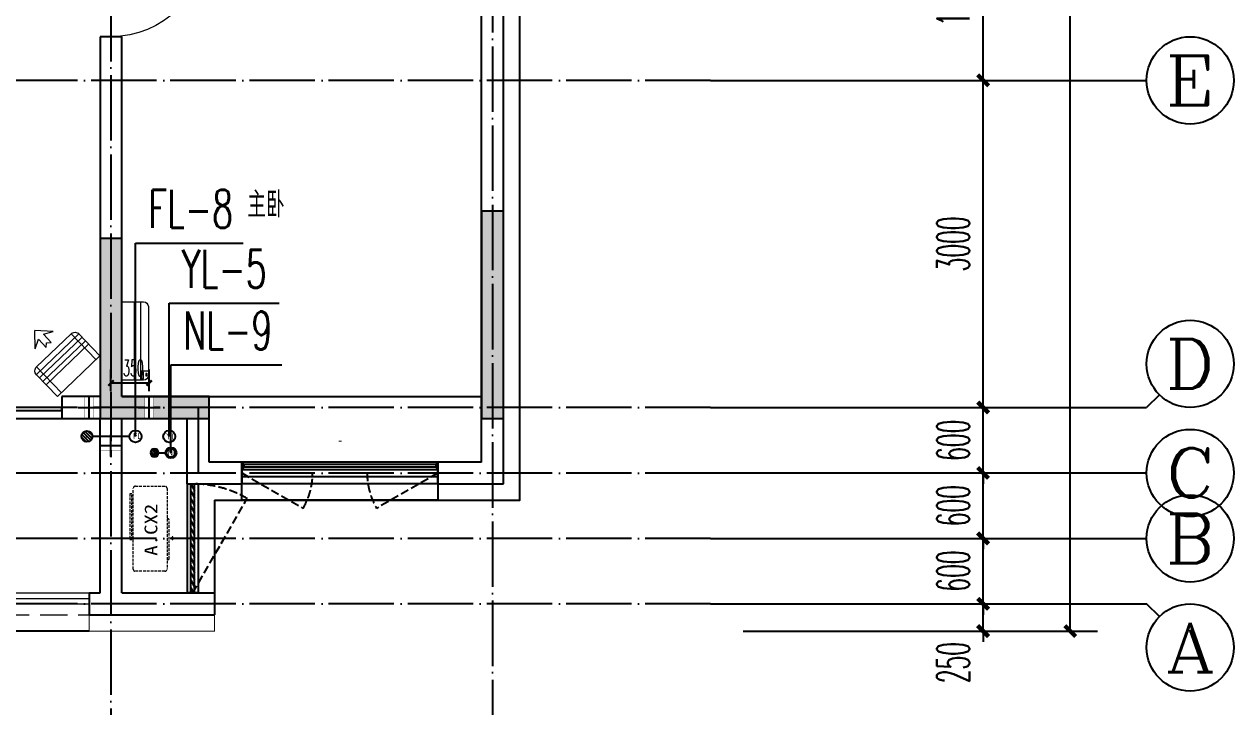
# Model space of a CAD drawing. Extents: x 27938 to 1507990, y 110129 to 923079.
# Drawn here: x 873621 to 884717, y 362880 to 369139 of the extents above; entities that cross this region are included whole.
import ezdxf
from ezdxf.enums import TextEntityAlignment as Align

# ---------------------------------------------------------------- set-up
doc = ezdxf.new("R2010")
doc.units = 0
doc.header["$LTSCALE"] = 1000
doc.header["$MEASUREMENT"] = 0
doc.linetypes.add('DASH', pattern=[0.35, 0.25, -0.1])
doc.linetypes.add('DOTE', pattern=[2.42, 2, -0.2, 0.02, -0.2])
for name, color, linetype in [('3-栏杆1', 135, 'Continuous'), ('3.5方案汇报，与郭总、侯月琴确定户型_t8$0$2020.03.04 -1安徽标准化洋房户型(UA）_t8_t8$0$看线', 154, 'Continuous'), ('AXIS', 3, 'Continuous'), ('AXIS_TEXT', 7, 'Continuous'), ('COLUMN', 9, 'Continuous'), ('DIM_凝结', 150, 'Continuous'), ('DIM_废水', 31, 'Continuous'), ('DIM_雨水', 4, 'Continuous'), ('DOTE', 1, 'Continuous'), ('EQUIP_地漏', 7, 'Continuous'), ('LVTRY', 6, 'Continuous'), ('PUB_HATCH', 8, 'Continuous'), ('PUB_TEXT', 4, 'Continuous'), ('VPIPE-凝结', 150, 'N'), ('VPIPE-废水', 31, 'Continuous'), ('VPIPE-雨水', 4, 'Y'), ('WALL', 9, 'Continuous'), ('WINDOW', 4, 'Continuous'), ('WINDOW_TEXT', 7, 'Continuous'), ('机电标识类', 1, 'Continuous'), ('看线', 251, 'Continuous')]:
    doc.layers.add(name, color=color, linetype=linetype)
for name, color, linetype, lineweight in [('平面-栏杆', 135, 'Continuous', 15), ('平面-看线', 45, 'Continuous', 15), ('平面-空调室内机', 176, 'Continuous', 9), ('平面-空调预留孔', 173, 'Continuous', 15), ('空调', 76, 'Continuous', 13)]:
    doc.layers.add(name, color=color, linetype=linetype, lineweight=lineweight)
doc.styles.add('_TCH_AXIS', font='COMPLEX', dxfattribs={"bigfont": 'GBCBIG'})
doc.styles.add('_TCH_DIM_T3', font='SIMPLEX.shx', dxfattribs={"width": 0.494118, "bigfont": 'GBCBIG.shx'})
doc.styles.add('_TCH_WINDOW', font='SIMPLEX.shx', dxfattribs={"width": 0.7, "height": 3.5, "bigfont": 'GBCBIG.shx'})
doc.styles.add('_TWT_SERIAL', font='SIMPLEX', dxfattribs={"width": 0.8, "height": 3.5, "bigfont": 'HZTXT'})
doc.styles.add('COMPLEX', font='COMPLEX')
doc.styles.get("Standard").update_dxf_attribs({"font": 'gbenor.shx', "bigfont": 'gbcbig.shx'})
doc.styles.add('黑体', font='simhei.ttf')
doc.linetypes.add('N', pattern='A,3,-0.2,["N",Standard,S=0.25,R=0,X=-0.1,Y=-0.115],-0.2', length=3.4)
doc.linetypes.add('Y', pattern='A,3,-0.2,["Y",Standard,S=0.25,R=0,X=-0.1,Y=-0.115],-0.2', length=3.4)
doc.dimstyles.new('_TCH_ARCH&&100', dxfattribs={"dimtxt": 297.5, "dimasz": 100, "dimexe": 250, "dimexo": 300, "dimgap": 126.25, "dimtad": 1, "dimdec": 0, "dimzin": 0, "dimdsep": 46, "dimtxsty": '_TCH_DIM_T3', "dimblk": 'ARCHTICK', "dimcen": 0.09, "dimclrt": 4, "dimazin": 2, "dimtfac": 1, "dimtdec": 0, "dimtix": 1, "dimtmove": 2, "dimatfit": 3, "dimfxl": 100, "dimtolj": 1, "dimtzin": 0, "dimarcsym": 0})
doc.dimstyles.new('_TCH_ARCH&&50', dxfattribs={"dimtxt": 148.75, "dimasz": 50, "dimexe": 125, "dimexo": 150, "dimgap": 63.125, "dimtad": 1, "dimdec": 0, "dimzin": 0, "dimdsep": 46, "dimtxsty": '_TCH_DIM_T3', "dimblk": 'ARCHTICK', "dimcen": 0.09, "dimclrt": 4, "dimazin": 2, "dimtfac": 1, "dimtdec": 0, "dimtix": 1, "dimtmove": 2, "dimatfit": 3, "dimfxl": 100, "dimtolj": 1, "dimtzin": 0, "dimarcsym": 0})

# ---------------------------------------------------------------- blocks, each defined once
blk = doc.blocks.new('GDGDGDSDA')
at = {"layer": 'DOTE', "color": 0, "linetype": 'DOTE', "ltscale": 0.3}
for p, q in [((469335, 376108), (469335, 359558)), ((465835, 367858), (465835, 359558)), ((471335, 366358), (417335, 366358)), ((471335, 363358), (417335, 363358)), ((466635, 363358), (466635, 362758)), ((471335, 362758), (417335, 362758)), ((471335, 362158), (417335, 362158)), ((471335, 361558), (417335, 361558))]:
    blk.add_line(p, q, dxfattribs=at)
blk = doc.blocks.new('GFDGFSDFGD')
at = {"layer": 'PUB_HATCH'}
for points in [[(470717, 367424), (470517, 367424), (470517, 365524), (470717, 365524)], [(468017, 365524), (468017, 365724), (467217, 365724), (467217, 367174), (467017, 367174), (467017, 365524)]]:
    blk.add_hatch(color=0, dxfattribs=at).paths.add_polyline_path(points)
at = {"layer": 'COLUMN', "color": 0}
for p, q in [((470717, 367424), (470517, 367424)), ((470517, 367424), (470517, 365524)), ((470717, 365524), (470717, 367424)), ((467217, 367174), (467017, 367174)), ((467017, 367174), (467017, 365524)), ((467217, 365724), (467217, 367174)), ((468017, 365724), (467217, 365724)), ((468017, 365524), (468017, 365724)), ((467017, 365524), (468017, 365524)), ((470517, 365524), (470717, 365524))]:
    blk.add_line(p, q, dxfattribs=at)
blk = doc.blocks.new('dongkong')
blk.add_wipeout([(-603756, 210771), (-603756, 210571), (-603836, 210571), (-603836, 210771)])
at = {"layer": '机电标识类', "color": 250, "linetype": 'DASH', "ltscale": 400}
for p, q in [((-603796, 210771), (-603796, 210571)), ((-603896, 210671), (-603696, 210671))]:
    blk.add_line(p, q, dxfattribs=at)
at = {"layer": '空调', "color": 6, "linetype": 'DASH', "const_width": 2}
blk.add_lwpolyline([(-603756, 210771), (-603756, 210571), (-603836, 210571), (-603836, 210771)], close=True, dxfattribs=at)
blk = doc.blocks.new('A$C001338C2')
for p, q in [((845, 304), (55, 304)), ((109, 215), (109, 304)), ((0, 249), (0, 22)), ((900, 22), (900, 249)), ((22, 0), (878, 0))]:
    blk.add_line(p, q)
at = {"lineweight": 5}
for p, q in [((900, 215), (0, 215)), ((900, 143), (0, 143))]:
    blk.add_line(p, q, dxfattribs=at)
for points in [[(73, 275), (57, 275, -0.414214), (51, 281), (51, 283, -0.414214), (57, 289), (73, 289, -0.414214), (79, 283), (79, 281, -0.414214)], [(89, 226), (22, 226, -0.414214), (17, 232), (17, 243, -0.414214), (22, 249), (89, 249, -0.414214), (95, 243), (95, 232, -0.414214)]]:
    blk.add_lwpolyline(points, format="xyb", close=True)
for centre, radius, start, end in [((55, 249), 55, 90, 180), ((845, 249), 55, 360, 90), ((22, 22), 22, 180, 270), ((878, 22), 22, 270, 360)]:
    blk.add_arc(centre, radius, start, end)
blk = doc.blocks.new('$lvtry$00000171')
at = {"color": 0}
for p, q in [((-74, 11), (-11, 74)), ((-70, -27), (27, 70)), ((-53, -53), (53, 53)), ((-27, -70), (70, 27)), ((11, -74), (74, -11))]:
    blk.add_line(p, q, dxfattribs=at)
blk.add_circle((0, 0), 75, dxfattribs=at)
blk.add_point((0, 0), dxfattribs=at)
blk = doc.blocks.new('$TwtSys$00000141')
at = {"color": 1}
for p, q in [((-47, 4), (-5, 46)), ((-47, 4), (-5, 46)), ((-44, -18), (18, 44)), ((-44, -18), (18, 44)), ((-33, -33), (33, 33)), ((-33, -33), (33, 33)), ((-16, -44), (44, 16)), ((-16, -44), (44, 16)), ((6, -46), (46, -6)), ((6, -46), (46, -6))]:
    blk.add_line(p, q, dxfattribs=at)
blk.add_circle((0, 0), 47, dxfattribs=at)
blk.add_circle((0, 0), 47, dxfattribs=at)
blk = doc.blocks.new('ferre')
at = {"layer": '平面-空调预留孔', "linetype": 'DASH', "ltscale": 0.1}
for p, q in [((93393, 115403), (93393, 115393)), ((93766, 115393), (93766, 115403)), ((93403, 115383), (93756, 115383))]:
    blk.add_line(p, q, dxfattribs=at)
blk.add_lwpolyline([(93997, 115743), (93577, 115743), (93577, 115727), (93997, 115727)], close=True, dxfattribs=at)
blk.add_lwpolyline([(94046, 115403), (93306, 115403, -0.414214), (93286, 115423), (93286, 115693, -0.414214), (93306, 115713), (94046, 115713, -0.414214), (94066, 115693), (94066, 115423, -0.414214)], format="xyb", close=True, dxfattribs=at)
for centre, start, end in [((93403, 115393), 180, 270), ((93756, 115393), 270, 0)]:
    blk.add_arc(centre, 10, start, end, dxfattribs=at)
at = {"layer": '平面-空调预留孔', "color": 251, "linetype": 'DASH', "ltscale": 0.1, "true_color": 0x636466, "style": '黑体', "width": 1.2}
blk.add_text('A.CX2', height=117, dxfattribs=at).set_placement((93428, 115492))
blk = doc.blocks.new('fergve')
at = {"layer": '平面-空调预留孔', "linetype": 'DASH', "ltscale": 0.1}
blk.add_blockref('ferre', (25670, -60416), dxfattribs=at)
blk = doc.blocks.new('dasdasf1sa2f31as32f')
for p, q in [((-116, 586), (43, 640)), ((-23, 586), (-116, 586)), ((-23, 586), (-73, 493)), ((32, 555), (-18, 463)), ((83, 477), (32, 555)), ((83, 477), (43, 640)), ((-473, 260), (-339, 504)), ((-270, 524), (-428, 237)), ((115, 208), (-359, 468)), ((135, 245), (-339, 505)), ((-270, 524), (114, 314)), ((-31, 504), (-73, 493)), ((-18, 463), (-31, 504)), ((72, 132), (-401, 392)), ((93, 169), (-381, 428)), ((0, 0), (-473, 260)), ((114, 314), (-44, 26)), ((134, 244), (0, 0))]:
    blk.add_line(p, q)
for centre, start, end in [((-294, 479), 61.2593, 151.2593), ((89, 269), 331.2593, 61.2593)]:
    blk.add_arc(centre, 51.3, start, end)
blk = doc.blocks.new('GDGDRGDGDRGDR')
at = {"layer": '平面-空调室内机', "ltscale": 0.3, "xscale": -1, "rotation": 270}
blk.add_blockref('dongkong', (256446, 1046278), dxfattribs=at)
at = {"layer": '平面-空调预留孔', "xscale": -1, "rotation": 15.00000000331026}
blk.add_blockref('dasdasf1sa2f31as32f', (466626, 442932), dxfattribs=at)
at = {"layer": '平面-空调预留孔', "rotation": 90}
blk.add_blockref('fergve', (522618, 322375), dxfattribs=at)
at = {"layer": '平面-空调室内机', "ltscale": 0.3, "xscale": -1, "rotation": 180}
blk.add_blockref('dongkong', (1070713, 653503), dxfattribs=at)
blk = doc.blocks.new('_ArchTick')
at = {"color": 0, "linetype": 'ByBlock', "const_width": 0.4}
blk.add_lwpolyline([(-0.5, -0.5), (0.5, 0.5)], dxfattribs=at)
blk = doc.blocks.new('*D1039')
at = {"layer": 'AXIS', "color": 0, "lineweight": -2}
for p, q in [((882417, 363824), (882417, 363924)), ((880217, 363824), (882667, 363824)), ((882417, 363574), (882417, 363824)), ((880217, 363574), (882667, 363574)), ((882417, 363574), (882417, 363474))]:
    blk.add_line(p, q, dxfattribs=at)
at = {"layer": 'Defpoints', "color": 0}
for p in [(879917, 363824), (882417, 363824), (879917, 363574)]:
    blk.add_point(p, dxfattribs=at)
at = {"layer": 'AXIS', "color": 0, "lineweight": -2, "xscale": 100, "yscale": 100, "zscale": 100}
for p, rotation in [((882417, 363824), 270), ((882417, 363574), 90)]:
    blk.add_blockref('_ArchTick', p, dxfattribs=dict(at, rotation=rotation))
at = {"layer": 'AXIS', "color": 4, "insert": (882142, 363285), "char_height": 297.5, "attachment_point": 5, "rotation": 90, "style": '_TCH_DIM_T3'}
blk.add_mtext('\\A1;250', dxfattribs=at)
blk = doc.blocks.new('*D1040')
at = {"layer": 'AXIS', "color": 0, "lineweight": -2}
for p, q in [((882417, 364424), (882417, 364524)), ((880217, 364424), (882667, 364424)), ((882417, 363824), (882417, 364424)), ((880217, 363824), (882667, 363824)), ((882417, 363824), (882417, 363724))]:
    blk.add_line(p, q, dxfattribs=at)
at = {"layer": 'Defpoints', "color": 0}
for p in [(879917, 364424), (882417, 364424), (879917, 363824)]:
    blk.add_point(p, dxfattribs=at)
at = {"layer": 'AXIS', "color": 0, "lineweight": -2, "xscale": 100, "yscale": 100, "zscale": 100}
for p, rotation in [((882417, 364424), 270), ((882417, 363824), 90)]:
    blk.add_blockref('_ArchTick', p, dxfattribs=dict(at, rotation=rotation))
at = {"layer": 'AXIS', "color": 4, "insert": (882142, 364124), "char_height": 297.5, "attachment_point": 5, "rotation": 90, "style": '_TCH_DIM_T3'}
blk.add_mtext('\\A1;600', dxfattribs=at)
blk = doc.blocks.new('*D1041')
at = {"layer": 'AXIS', "color": 0, "lineweight": -2}
for p, q in [((882417, 365024), (882417, 365124)), ((880217, 365024), (882667, 365024)), ((882417, 364424), (882417, 365024)), ((880217, 364424), (882667, 364424)), ((882417, 364424), (882417, 364324))]:
    blk.add_line(p, q, dxfattribs=at)
at = {"layer": 'Defpoints', "color": 0}
for p in [(879917, 365024), (882417, 365024), (879917, 364424)]:
    blk.add_point(p, dxfattribs=at)
at = {"layer": 'AXIS', "color": 0, "lineweight": -2, "xscale": 100, "yscale": 100, "zscale": 100}
for p, rotation in [((882417, 365024), 270), ((882417, 364424), 90)]:
    blk.add_blockref('_ArchTick', p, dxfattribs=dict(at, rotation=rotation))
at = {"layer": 'AXIS', "color": 4, "insert": (882142, 364724), "char_height": 297.5, "attachment_point": 5, "rotation": 90, "style": '_TCH_DIM_T3'}
blk.add_mtext('\\A1;600', dxfattribs=at)
blk = doc.blocks.new('*D1042')
at = {"layer": 'AXIS', "color": 0, "lineweight": -2}
for p, q in [((882417, 365624), (882417, 365724)), ((880217, 365624), (882667, 365624)), ((882417, 365024), (882417, 365624)), ((880217, 365024), (882667, 365024)), ((882417, 365024), (882417, 364924))]:
    blk.add_line(p, q, dxfattribs=at)
at = {"layer": 'Defpoints', "color": 0}
for p in [(879917, 365624), (882417, 365624), (879917, 365024)]:
    blk.add_point(p, dxfattribs=at)
at = {"layer": 'AXIS', "color": 0, "lineweight": -2, "xscale": 100, "yscale": 100, "zscale": 100}
for p, rotation in [((882417, 365624), 270), ((882417, 365024), 90)]:
    blk.add_blockref('_ArchTick', p, dxfattribs=dict(at, rotation=rotation))
at = {"layer": 'AXIS', "color": 4, "insert": (882142, 365324), "char_height": 297.5, "attachment_point": 5, "rotation": 90, "style": '_TCH_DIM_T3'}
blk.add_mtext('\\A1;600', dxfattribs=at)
blk = doc.blocks.new('*D1043')
at = {"layer": 'AXIS', "color": 0, "lineweight": -2}
for p, q in [((880217, 368624), (882667, 368624)), ((882417, 365624), (882417, 368624)), ((880217, 365624), (882667, 365624))]:
    blk.add_line(p, q, dxfattribs=at)
at = {"layer": 'Defpoints', "color": 0}
for p in [(879917, 368624), (882417, 368624), (879917, 365624)]:
    blk.add_point(p, dxfattribs=at)
at = {"layer": 'AXIS', "color": 0, "lineweight": -2, "xscale": 100, "yscale": 100, "zscale": 100}
for p, rotation in [((882417, 368624), 90), ((882417, 365624), 270)]:
    blk.add_blockref('_ArchTick', p, dxfattribs=dict(at, rotation=rotation))
at = {"layer": 'AXIS', "color": 4, "insert": (882142, 367124), "char_height": 297.5, "attachment_point": 5, "rotation": 90, "style": '_TCH_DIM_T3'}
blk.add_mtext('\\A1;3000', dxfattribs=at)
blk = doc.blocks.new('*D1044')
at = {"layer": 'AXIS', "color": 0, "lineweight": -2}
for p, q in [((880217, 370124), (882667, 370124)), ((882417, 368624), (882417, 370124)), ((880217, 368624), (882667, 368624))]:
    blk.add_line(p, q, dxfattribs=at)
at = {"layer": 'Defpoints', "color": 0}
for p in [(879917, 370124), (882417, 370124), (879917, 368624)]:
    blk.add_point(p, dxfattribs=at)
at = {"layer": 'AXIS', "color": 0, "lineweight": -2, "xscale": 100, "yscale": 100, "zscale": 100}
for p, rotation in [((882417, 370124), 90), ((882417, 368624), 270)]:
    blk.add_blockref('_ArchTick', p, dxfattribs=dict(at, rotation=rotation))
at = {"layer": 'AXIS', "color": 4, "insert": (882142, 369374), "char_height": 297.5, "attachment_point": 5, "rotation": 90, "style": '_TCH_DIM_T3'}
blk.add_mtext('\\A1;1500', dxfattribs=at)
blk = doc.blocks.new('*D1052')
at = {"layer": 'AXIS', "color": 0, "lineweight": -2}
for p, q in [((880217, 376474), (883467, 376474)), ((883217, 363574), (883217, 376474)), ((880217, 363574), (883467, 363574))]:
    blk.add_line(p, q, dxfattribs=at)
at = {"layer": 'Defpoints', "color": 0}
for p in [(879917, 376474), (883217, 376474), (879917, 363574)]:
    blk.add_point(p, dxfattribs=at)
at = {"layer": 'AXIS', "color": 0, "lineweight": -2, "xscale": 100, "yscale": 100, "zscale": 100}
for p, rotation in [((883217, 376474), 90), ((883217, 363574), 270)]:
    blk.add_blockref('_ArchTick', p, dxfattribs=dict(at, rotation=rotation))
at = {"layer": 'AXIS', "color": 4, "insert": (882942, 370024), "char_height": 297.5, "attachment_point": 5, "rotation": 90, "style": '_TCH_DIM_T3'}
blk.add_mtext('\\A1;12900', dxfattribs=at)
blk = doc.blocks.new('*D1067')
at = {"layer": 'Defpoints', "color": 0}
for p in [(874767, 365849), (874417, 365624), (874767, 365624)]:
    blk.add_point(p, dxfattribs=at)
at = {"layer": '平面-空调预留孔', "color": 0, "lineweight": -2}
for p, q in [((874417, 365774), (874417, 365974)), ((874767, 365774), (874767, 365974)), ((874417, 365849), (874767, 365849))]:
    blk.add_line(p, q, dxfattribs=at)
at = {"layer": '平面-空调预留孔', "color": 0, "lineweight": -2, "xscale": 50, "yscale": 50, "zscale": 50, "rotation": 180}
blk.add_blockref('_ArchTick', (874417, 365849), dxfattribs=at)
at = {"layer": '平面-空调预留孔', "color": 0, "lineweight": -2, "xscale": 50, "yscale": 50, "zscale": 50}
blk.add_blockref('_ArchTick', (874767, 365849), dxfattribs=at)
at = {"layer": '平面-空调预留孔', "color": 4, "insert": (874623, 365986), "char_height": 148.8, "attachment_point": 5, "style": '_TCH_DIM_T3'}
blk.add_mtext('\\A1;350', dxfattribs=at)
blk = doc.blocks.new('$DorLib2D$00000138')
at = {"color": 0, "linetype": 'Continuous'}
for p, q in [((-0.2875, 0), (-0.2875, 0.1538)), ((-0.2875, 0.1538), (0, 0.1538)), ((0, 0.1538), (0, 0)), ((0.2875, 0.1538), (0, 0.1538)), ((0.2875, 0), (0.2875, 0.1538)), ((-0.5, -0.1399), (-0.5, 0)), ((-0.5, 0), (-0.2188, 0)), ((0, 0), (-0.2875, 0)), ((-0.2188, 0), (-0.2188, -0.1399)), ((0, 0), (0.2875, 0)), ((0.2188, 0), (0.2188, -0.1399)), ((0.5, 0), (0.2188, 0)), ((0.5, 0), (0.5, -0.1946)), ((0.5, -0.1399), (0.5, 0)), ((-0.2188, -0.1399), (-0.5, -0.1399)), ((0.2188, -0.1399), (0.5, -0.1399)), ((-0.1857, -0.186), (-0.037, -0.186)), ((-0.037, -0.186), (-0.1019, -0.2583)), ((-0.1019, -0.2583), (-0.1019, -0.186)), ((0.1857, -0.186), (0.037, -0.186)), ((0.037, -0.186), (0.1019, -0.2583)), ((0.1019, -0.2583), (0.1019, -0.186))]:
    blk.add_line(p, q, dxfattribs=at)
blk = doc.blocks.new('$DorLib2D$00000001')
at = {"color": 0}
for p, q in [((0.45, 0.975), (0.5, 0.975)), ((0.45, 0), (0.45, 0.975)), ((0.5, 0), (0.5, 0.975)), ((0.5, 0), (0.45, 0))]:
    blk.add_line(p, q, dxfattribs=at)
at = {"color": 0, "lineweight": 13}
blk.add_arc((0.475, 0), 0.975, 91.4693, 180, dxfattribs=at)
blk = doc.blocks.new('$WINLIB2D$00000001')
at = {"color": 0}
for points in [[(-0.5, 0.5), (-0.5, -0.5)], [(-0.5, 0.5), (0.5, 0.5)], [(0.5, -0.5), (0.5, 0.5)], [(0.5, 0.1667), (-0.5, 0.1667)], [(0.5, -0.1667), (-0.5, -0.1667)], [(-0.5, -0.5), (0.5, -0.5)]]:
    blk.add_lwpolyline(points, dxfattribs=at)
blk = doc.blocks.new('$WINLIB2D$00000039')
at = {"color": 0}
for points in [[(-0.5, 0.5), (-0.5, -0.5)], [(0.5, 0.5), (-0.5, 0.5)], [(0.5, -0.5), (0.5, 0.5)], [(-0.5, 0.167), (0.5, 0.167)], [(-0.384, -0.167), (-0.448, 0.167)], [(-0.316, -0.167), (-0.38, 0.167)], [(-0.248, -0.167), (-0.312, 0.167)], [(-0.18, -0.167), (-0.244, 0.167)], [(-0.112, -0.167), (-0.176, 0.167)], [(-0.044, -0.167), (-0.108, 0.167)], [(0.024, -0.167), (-0.04, 0.167)], [(0.092, -0.167), (0.028, 0.167)], [(0.16, -0.167), (0.096, 0.167)], [(0.228, -0.167), (0.164, 0.167)], [(0.296, -0.167), (0.232, 0.167)], [(0.364, -0.167), (0.3, 0.167)], [(0.432, -0.167), (0.368, 0.167)], [(0.5, -0.167), (0.436, 0.167)], [(-0.452, -0.167), (-0.5, 0.084)], [(-0.5, -0.167), (0.5, -0.167)], [(0.5, -0.5), (-0.5, -0.5)]]:
    blk.add_lwpolyline(points, dxfattribs=at)
blk = doc.blocks.new('_AXISO')
at = {"color": 0}
blk.add_circle((0, 0), 0.5, dxfattribs=at)
at = {"layer": 'AXIS_TEXT', "color": 0, "style": 'COMPLEX', "width": 1.041667}
blk.add_attdef('A', text='', height=0.56, dxfattribs=at).set_placement((-0.25, -0.28), (0.25, -0.28), align=Align.FIT)

msp = doc.modelspace()

# ---------------------------------------------------------------- linework, layer by layer
at = {"color": 8, "const_width": 8}
msp.add_lwpolyline([(875366.6, 363723.7), (875366.6, 363573.7), (874216.6, 363573.7), (874216.6, 363723.7)], dxfattribs=at)
at = {"layer": '3-栏杆1', "color": 8}
for p, q in [((875636.8, 365105.9), (875616.6, 365123.7)), ((875616.6, 365123.7), (875636.8, 365105.9)), ((875636.8, 365076.7), (875616.6, 365056.8)), ((875616.6, 365056.8), (875636.8, 365076.7)), ((875636.8, 365105.9), (877396.3, 365105.9)), ((875636.8, 365105.9), (875636.8, 365076.7)), ((877396.3, 365076.6), (875636.8, 365076.6)), ((877396.3, 365105.9), (877416.6, 365123.7)), ((877416.6, 365123.7), (877396.3, 365105.9)), ((877396.3, 365105.9), (877396.3, 365076.7)), ((877416.6, 365056.8), (877396.3, 365076.7))]:
    msp.add_line(p, q, dxfattribs=at)
at = {"layer": '3.5方案汇报，与郭总、侯月琴确定户型_t8$0$2020.03.04 -1安徽标准化洋房户型(UA）_t8_t8$0$看线', "color": 8, "ltscale": 10}
msp.add_line((875316.6, 365723.7), (877816.6, 365723.7), dxfattribs=at)
at = {"layer": 'AXIS', "color": 8}
for p, q in [((879916.6, 368623.7), (883916.6, 368623.7)), ((884033.7, 365740.9), (883916.6, 365623.7)), ((879916.6, 365623.7), (883916.6, 365623.7)), ((879916.6, 365023.7), (883916.6, 365023.7)), ((879916.6, 364423.7), (883916.6, 364423.7)), ((879916.6, 363823.7), (883916.6, 363823.7)), ((884033.7, 363706.6), (883916.6, 363823.7))]:
    msp.add_line(p, q, dxfattribs=at)
at = {"layer": 'DIM_废水'}
msp.add_line((874641.6, 367131.3), (875629.4, 367131.3), dxfattribs=at)
at = {"layer": 'DIM_雨水'}
msp.add_line((874951.6, 366581.3), (875958.5, 366581.3), dxfattribs=at)
at = {"layer": 'VPIPE-凝结', "color": 8, "ltscale": 0.1}
msp.add_line((874586.6, 365358.7), (874246.6, 365358.7), dxfattribs=at)
msp.add_lwpolyline([(874854.2, 365208.7), (874926.6, 365208.7)], dxfattribs=at)
at = {"layer": 'VPIPE-凝结', "color": 8}
msp.add_circle((874966.6, 365208.7), 40, dxfattribs=at)
at = {"layer": 'VPIPE-废水', "color": 8}
msp.add_circle((874641.6, 365358.7), 55, dxfattribs=at)
at = {"layer": 'VPIPE-雨水', "color": 8}
msp.add_circle((874951.6, 365358.7), 55, dxfattribs=at)
at = {"layer": 'WALL', "color": 8}
for p, q in [((878016.6, 364923.7), (878016.6, 370123.7)), ((877816.6, 365123.7), (877816.6, 370023.7)), ((874516.6, 369023.7), (874316.6, 369023.7)), ((875316.6, 365123.7), (875316.6, 365723.7)), ((875116.6, 364923.7), (875116.6, 365523.7)), ((875616.6, 365123.7), (875316.6, 365123.7)), ((875616.6, 364923.7), (875616.6, 365123.7)), ((877816.6, 365123.7), (877416.6, 365123.7)), ((877416.6, 365123.7), (877416.6, 364923.7)), ((875116.6, 364923.7), (875616.6, 364923.7)), ((877416.6, 364923.7), (878016.6, 364923.7)), ((875366.6, 363923.7), (875366.6, 363723.7)), ((874216.6, 363723.7), (874416.6, 363723.7)), ((874416.6, 363723.7), (875366.6, 363723.7))]:
    msp.add_line(p, q, dxfattribs=at)
at = {"layer": 'WINDOW', "color": 8, "linetype": 'DASH', "ltscale": 0.3}
for points in [[(875616.6, 365023.7), (876179.7, 364699.1, 0.1314846), (876266.6, 365023.7)], [(877416.6, 365023.7), (876853.4, 364699.1, -0.1314846), (876766.6, 365023.7)], [(875166.6, 363923.7), (875666.6, 364789.8, 0.1316525), (875166.6, 364923.7)]]:
    msp.add_lwpolyline(points, format="xyb", dxfattribs=at)
at = {"layer": '平面-栏杆', "color": 8}
for points in [[(869566.6, 363873.7), (874216.6, 363873.7)], [(869566.6, 363823.7), (874216.6, 363823.7)]]:
    msp.add_lwpolyline(points, dxfattribs=at)
at = {"layer": '平面-看线', "color": 8}
msp.add_lwpolyline([(869566.6, 363923.7), (874216.6, 363923.7)], dxfattribs=at)
at = {"layer": '平面-看线', "color": 8, "linetype": 'DASH'}
msp.add_lwpolyline([(869566.6, 363723.7), (874216.6, 363723.7)], dxfattribs=at)
at = {"layer": '看线', "color": 8}
msp.add_lwpolyline([(875366.6, 364773.7), (878166.6, 364773.7), (878166.6, 373173.7), (876366.3, 373173.7), (876366.3, 373723.7), (876216.3, 373723.7)], dxfattribs=at)
at = {"layer": '看线', "color": 8, "ltscale": 0.5}
for points in [[(877416.6, 364923.7), (877416.6, 364773.7), (875616.6, 364773.7), (875616.6, 364923.7)], [(877416.6, 364923.7), (877416.6, 364773.7)], [(875366.6, 364773.7), (875366.6, 363923.7)], [(874216.6, 363573.7), (869566.6, 363573.7)]]:
    msp.add_lwpolyline(points, dxfattribs=at)

# ---------------------------------------------------------------- block references
at = {"color": 8}
msp.add_blockref('GFDGFSDFGD', (407300, 0), dxfattribs=at)
at = {"layer": 'AXIS', "color": 8}
ref = msp.add_blockref('_AXISO', (884316.6, 368623.7), dxfattribs=dict(at, xscale=800, yscale=800, zscale=800))
ref.add_attrib('A', 'E', dxfattribs={"layer": 'AXIS_TEXT', "color": 8, "ltscale": 0.5, "height": 452.5, "style": '_TCH_AXIS', "width": 1.3125}).set_placement((884090.3, 368397.5), (884542.9, 368397.5), align=Align.FIT)
ref = msp.add_blockref('_AXISO', (884316.6, 366023.7), dxfattribs=dict(at, xscale=800, yscale=800, zscale=800))
ref.add_attrib('A', 'D', dxfattribs={"layer": 'AXIS_TEXT', "color": 8, "ltscale": 0.5, "height": 452.5, "style": '_TCH_AXIS', "width": 1.235294}).set_placement((884090.3, 365797.5), (884542.9, 365797.5), align=Align.FIT)
ref = msp.add_blockref('_AXISO', (884316.6, 365023.7), dxfattribs=dict(at, xscale=800, yscale=800, zscale=800))
ref.add_attrib('A', 'C', dxfattribs={"layer": 'AXIS_TEXT', "color": 8, "ltscale": 0.5, "height": 452.5, "style": '_TCH_AXIS', "width": 1.4}).set_placement((884090.3, 364797.5), (884542.9, 364797.5), align=Align.FIT)
ref = msp.add_blockref('_AXISO', (884316.6, 364423.7), dxfattribs=dict(at, xscale=800, yscale=800, zscale=800))
ref.add_attrib('A', 'B', dxfattribs={"layer": 'AXIS_TEXT', "color": 8, "ltscale": 0.5, "height": 452.5, "style": '_TCH_AXIS', "width": 1.235294}).set_placement((884090.3, 364197.5), (884542.9, 364197.5), align=Align.FIT)
ref = msp.add_blockref('_AXISO', (884316.6, 363423.7), dxfattribs=dict(at, xscale=800, yscale=800, zscale=800))
ref.add_attrib('A', 'A', dxfattribs={"layer": 'AXIS_TEXT', "color": 8, "ltscale": 0.5, "height": 452.5, "style": '_TCH_AXIS', "width": 1.166667}).set_placement((884090.3, 363197.5), (884542.9, 363197.5), align=Align.FIT)
at = {"layer": 'DOTE', "color": 169}
msp.add_blockref('GDGDGDSDA', (408581.8, 2265.4), dxfattribs=at)
at = {"layer": 'EQUIP_地漏', "color": 8, "xscale": 0.8, "yscale": -0.8, "zscale": 0.8, "rotation": 180}
msp.add_blockref('$TwtSys$00000141', (874816.6, 365208.7), dxfattribs=at)
at = {"layer": 'LVTRY', "color": 8, "xscale": 0.6666666667107825, "yscale": 0.6666666667107825, "rotation": 269.9999999939778}
msp.add_blockref('$lvtry$00000171', (874196.6, 365358.7), dxfattribs=at)
at = {"layer": 'WINDOW', "color": 8}
ref = msp.add_blockref('$DorLib2D$00000001', (874416.6, 369473.7), dxfattribs=dict(at, xscale=900, yscale=-900, zscale=900, rotation=89.99999999870155))
ref.add_attrib('A', 'M0922', (874627.5, 369466.9), dxfattribs={"layer": 'WINDOW_TEXT', "color": 8, "ltscale": 0.5, "height": 5.95, "rotation": 90, "style": '_TCH_WINDOW', "width": 0.494118})
ref = msp.add_blockref('$WINLIB2D$00000001', (876516.6, 365023.7), dxfattribs=dict(at, xscale=1800, yscale=200, zscale=1800, rotation=179.9999999950641))
ref.add_attrib('A', 'TC1817', (876509.2, 365313.2), dxfattribs={"layer": 'WINDOW_TEXT', "color": 8, "ltscale": 0.5, "height": 5.95, "rotation": 360, "style": '_TCH_WINDOW', "width": 0.494118})
at = {"layer": '平面-空调预留孔', "color": 8, "xscale": -0.800000000046565, "yscale": 0.800000000046565, "zscale": 0.800000000046565, "rotation": 269.9999997665698}
msp.add_blockref('A$C001338C2', (874516.7, 365873.7), dxfattribs=at)

# ---------------------------------------------------------------- texts
at = {"layer": 'DIM_凝结', "color": 7, "style": '_TWT_SERIAL', "width": 0.64}
msp.add_text('NL-9', height=350, dxfattribs=at).set_placement((875081.1, 366155.2))
at = {"layer": 'DIM_废水', "color": 7, "style": '_TWT_SERIAL', "width": 0.64}
msp.add_text('FL-8', height=350, dxfattribs=at).set_placement((874759.4, 367271.3))
at = {"layer": 'DIM_雨水', "color": 7, "style": '_TWT_SERIAL', "width": 0.64}
msp.add_text('YL-5', height=350, dxfattribs=at).set_placement((875067.1, 366721.3))
at = {"layer": 'PUB_TEXT', "color": 8}
msp.add_text('主卧', height=236.31, dxfattribs=at).set_placement((875668.6, 367366.2))

# ---------------------------------------------------------------- dimensions: what is measured, and where the dimension line sits
at = {"layer": 'AXIS', "color": 8}
for p1, p2, distance, picture, middle in [((879916.6, 363573.7), (879916.6, 376473.7), -3300, '*D1052', (882941.6, 370023.7)), ((879916.6, 368623.7), (879916.6, 370123.7), -2500, '*D1044', (882141.6, 369373.7)), ((879916.6, 365623.7), (879916.6, 368623.7), -2500, '*D1043', (882141.6, 367123.7)), ((879916.6, 365023.7), (879916.6, 365623.7), -2500, '*D1042', (882141.6, 365323.7)), ((879916.6, 364423.7), (879916.6, 365023.7), -2500, '*D1041', (882141.6, 364723.7)), ((879916.6, 363823.7), (879916.6, 364423.7), -2500, '*D1040', (882141.6, 364123.7))]:
    dim = msp.add_aligned_dim(p1=p1, p2=p2, distance=distance, dimstyle='_TCH_ARCH&&100', dxfattribs=at)
    dim.commit()
    dim.dimension.update_dxf_attribs({"geometry": picture, "text_midpoint": middle})
dim = msp.add_linear_dim(base=(882416.6, 363823.7), p1=(879916.6, 363573.7), p2=(879916.6, 363823.7), angle=90, dimstyle='_TCH_ARCH&&100', dxfattribs=at)
dim.commit()
dim.dimension.update_dxf_attribs({"geometry": '*D1039', "text_midpoint": (882141.6, 363284.7), "dimtype": 129})

# ---------------------------------------------------------------- next in the draw order: block references
at = {"layer": '平面-空调室内机', "color": 8, "ltscale": 0.3, "rotation": 180}
msp.add_blockref('dongkong', (270970.6, 576294.5), dxfattribs=at)

# ---------------------------------------------------------------- next in the draw order: block references
at = {"layer": '平面-空调室内机', "color": 8, "ltscale": 0.3, "xscale": -1, "rotation": 180}
msp.add_blockref('dongkong', (1478562.7, 576294.5), dxfattribs=at)

# ---------------------------------------------------------------- next in the draw order: block references
at = {"color": 8}
msp.add_blockref('GDGDRGDGDRGDR', (407300, -77208.4), dxfattribs=at)

# ---------------------------------------------------------------- next in the draw order: linework, layer by layer
at = {"layer": 'DIM_凝结'}
for p, q in [((874966.6, 365208.7), (874966.6, 366015.2)), ((874966.6, 366015.2), (875983.1, 366015.2))]:
    msp.add_line(p, q, dxfattribs=at)
at = {"layer": 'DIM_废水'}
msp.add_line((874641.6, 365358.7), (874641.6, 367131.3), dxfattribs=at)
at = {"layer": 'DIM_雨水'}
msp.add_line((874951.6, 365358.7), (874951.6, 366581.3), dxfattribs=at)
at = {"layer": 'VPIPE-凝结'}
msp.add_circle((874966.6, 365208.7), 50, dxfattribs=at)
at = {"layer": 'VPIPE-废水'}
msp.add_circle((874641.6, 365358.7), 55, dxfattribs=at)
at = {"layer": 'VPIPE-雨水'}
msp.add_circle((874951.6, 365358.7), 55, dxfattribs=at)
at = {"layer": 'WALL', "color": 8}
for p, q in [((874316.6, 369023.7), (874316.6, 365723.7)), ((874516.6, 365723.7), (874516.6, 369023.7)), ((874316.6, 365723.7), (873966.6, 365723.7)), ((873966.6, 365723.7), (873966.6, 365523.7)), ((874516.6, 365723.7), (875316.6, 365723.7)), ((873966.6, 365523.7), (874316.6, 365523.7)), ((874316.6, 363923.7), (874316.6, 365523.7)), ((874516.6, 365523.7), (875116.6, 365523.7)), ((874516.6, 363923.7), (874516.6, 365523.7)), ((874216.6, 363923.7), (874316.6, 363923.7)), ((874216.6, 363923.7), (874216.6, 363723.7)), ((874516.6, 363923.7), (875366.6, 363923.7))]:
    msp.add_line(p, q, dxfattribs=at)
at = {"layer": 'WINDOW', "color": 8}
msp.add_line((871866.6, 365523.7), (873966.6, 365523.7), dxfattribs=at)

# ---------------------------------------------------------------- next in the draw order: block references
ref = msp.add_blockref('$DorLib2D$00000138', (872916.6, 365623.7), dxfattribs=dict(at, xscale=2100, yscale=200, zscale=2100, rotation=1.055716874123975e-09))
ref.add_attrib('A', 'TLM2123', (872907.5, 365328.2), dxfattribs={"layer": 'WINDOW_TEXT', "color": 8, "ltscale": 0.5, "height": 5.95, "rotation": 0, "style": '_TCH_WINDOW', "width": 0.494118})
ref = msp.add_blockref('$WINLIB2D$00000039', (875166.6, 364423.7), dxfattribs=dict(at, xscale=-1000, yscale=100, zscale=-1000, rotation=270))
ref.add_attrib('A', 'BYC1022a', (874983.1, 364413.2), dxfattribs={"layer": 'WINDOW_TEXT', "color": 8, "ltscale": 0.5, "height": 5.95, "rotation": 90, "style": '_TCH_WINDOW', "width": 0.494118})

# ---------------------------------------------------------------- next in the draw order: texts
at = {"layer": 'PUB_TEXT', "color": 8}
for s, p in [('FL', (874620.3, 365334.9)), ('YL', (874921.2, 365330.7)), ('NL', (874938.6, 365180.7))]:
    msp.add_text(s, height=56, dxfattribs=at).set_placement(p)

# ---------------------------------------------------------------- next in the draw order: dimensions: what is measured, and where the dimension line sits
at = {"layer": '平面-空调预留孔', "color": 8}
dim = msp.add_linear_dim(base=(874766.8, 365848.6), p1=(874416.6, 365623.8), p2=(874766.8, 365623.8), angle=0, dimstyle='_TCH_ARCH&&50', dxfattribs=at)
dim.commit()
dim.dimension.update_dxf_attribs({"geometry": '*D1067', "text_midpoint": (874623.2, 365986.1), "dimtype": 129})

doc.saveas('drawing.dxf')
